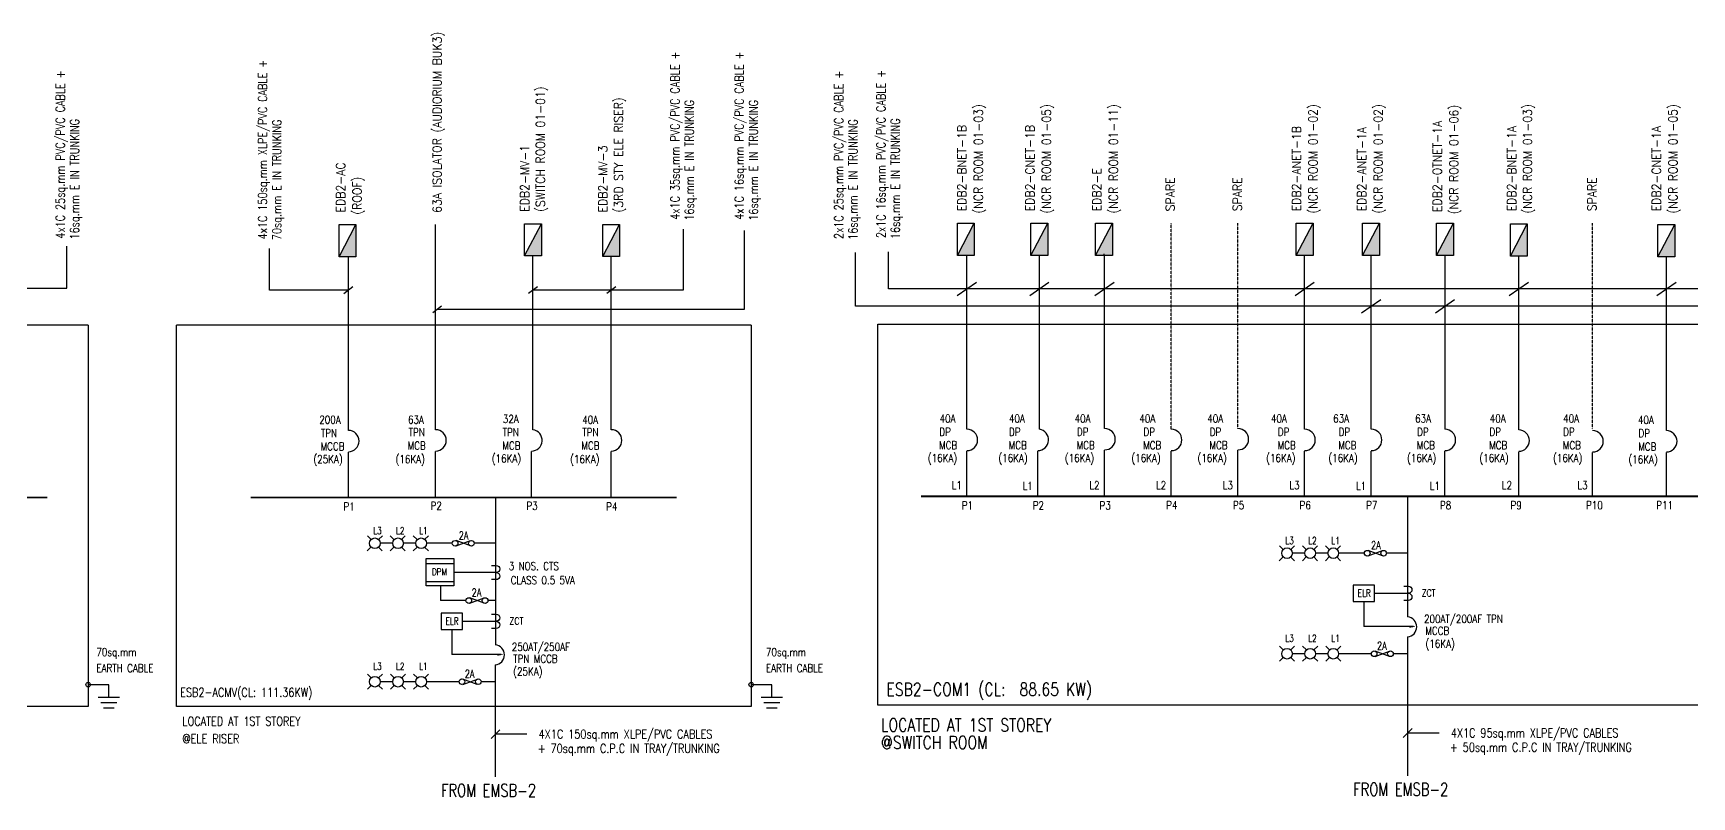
# Model space of a CAD drawing. Header units: millimetres. Extents: x 342787 to 562436, y 253179 to 528288.
# Drawn here: x 407946 to 454587, y 374736 to 396211 of the extents above; entities that cross this region are included whole.
import ezdxf
from ezdxf.enums import TextEntityAlignment as Align

# ---------------------------------------------------------------- set-up
doc = ezdxf.new("R2010")
doc.units = ezdxf.units.MM
doc.header["$LTSCALE"] = 0.01
doc.linetypes.add('DASHED', pattern=[19.05, 12.7, -6.35])
for name, color, linetype in [('E-_ELEC----_E-', 3, 'Continuous'), ('E-_ELECSYBL_R-_N_ES9', 7, 'Continuous'), ('ME-SLD', 7, 'Continuous')]:
    doc.layers.add(name, color=color, linetype=linetype)
doc.styles.add('100', font='romans.shx', dxfattribs={"width": 0.8, "height": 250})
doc.styles.add('A2', font='SIMPLEX.shx', dxfattribs={"width": 0.95, "height": 190})
doc.styles.add('PwNote', font='Romans.shx', dxfattribs={"width": 0.75, "bigfont": 'Special.shx'})
doc.styles.add('ROMANS', font='romans', dxfattribs={"width": 0.75})
doc.linetypes.add('communication_line', pattern='A,0.25,-0.2,0.25,-0.2,0.25,-0.2,0.25,-0.2,["C",Standard,S=0.1,R=0,X=-0.1,Y=-0.05],-0.075', length=1.875)

# ---------------------------------------------------------------- blocks, each defined once
blk = doc.blocks.new('DB')
at = {"layer": 'E-_ELEC----_E-'}
blk.add_hatch(color=0, dxfattribs=at).paths.add_polyline_path([(0, 0), (400, 0), (400, 209)])
at = {"layer": 'E-_ELEC----_E-', "color": 0, "linetype": 'Continuous'}
for p, q in [((400, 209), (0, 209)), ((0, 209), (0, 0)), ((400, 0), (400, 209)), ((0, 0), (400, 0))]:
    blk.add_line(p, q, dxfattribs=at)
at = {"layer": 'E-_ELEC----_E-', "color": 0}
blk.add_line((400, 209), (0, 0), dxfattribs=at)
blk = doc.blocks.new('ELEC0333')
at = {"layer": 'E-_ELECSYBL_R-_N_ES9'}
blk.add_lwpolyline([(-1.3, 2), (0, 2, -1), (0, 0, -1), (0, -2), (-1.3, -2)], format="xyb", dxfattribs=at)
blk = doc.blocks.new('ELEC0302')
at = {"color": 0}
blk.add_arc((20, 0), 300, 275.7392, 84.2608, dxfattribs=at)

msp = doc.modelspace()

# ---------------------------------------------------------------- linework, layer by layer
at = {"linetype": 'DASHED', "ltscale": 10}
for p, q in [((439947, 385073), (439947, 390866)), ((441825, 385093), (441825, 390866)), ((451796, 385093), (451796, 390866))]:
    msp.add_line(p, q, dxfattribs=at)
at = {"color": 7}
for p, q in [((419263, 385061), (419263, 390834)), ((416811, 385041), (416811, 389926)), ((422001, 385061), (422001, 389946)), ((424200, 385061), (424199, 389928)), ((434202, 385073), (434202, 389958)), ((436240, 385073), (436240, 389958)), ((438066, 389991, 11626), (438066, 390005, 11626)), ((416685, 388892), (416937, 389084)), ((421875, 388896), (422127, 389089)), ((424073, 388897), (424326, 389089)), ((433931, 388837), (434472, 389212)), ((435969, 388837), (436510, 389212)), ((437803, 388838), (438344, 389213)), ((443429, 388837), (443970, 389212)), ((449452, 388837), (449993, 389212)), ((453602, 388837), (454144, 389212)), ((419180, 388354), (419432, 388546)), ((445302, 388346), (445843, 388722)), ((447377, 388346), (447918, 388722)), ((416811, 383135), (416811, 384429)), ((419263, 383155), (419263, 384449)), ((421958, 383155), (421958, 384449)), ((424200, 383155), (424200, 384449)), ((434202, 383168), (434202, 384461)), ((436196, 383168), (436196, 384461)), ((438074, 383187), (438074, 384481)), ((439947, 383168), (439947, 384461)), ((441825, 383187), (441825, 384481)), ((443698, 383168), (443698, 384461)), ((445571, 383168), (445571, 384461)), ((447646, 383168), (447646, 384461)), ((449721, 383187), (449721, 384442)), ((451796, 383187), (451796, 384422)), ((453871, 383187), (453871, 384422)), ((420942, 383155), (420942, 379013, 0)), ((446592, 383187), (446592, 379800, 0)), ((417449, 381972, 0), (417343, 382079, 0)), ((417661, 381972, 0), (417767, 382079, 0)), ((418092, 381972, 0), (417986, 382079, 0)), ((418304, 381972, 0), (418410, 382079, 0)), ((418742, 381972, 0), (418636, 382079, 0)), ((418954, 381972, 0), (419060, 382079, 0)), ((417442, 381760, 0), (417335, 381654, 0)), ((417654, 381760, 0), (417760, 381654, 0)), ((418052, 381866, 0), (417707, 381866, 0)), ((418092, 381760, 0), (417985, 381654, 0)), ((418304, 381760, 0), (418410, 381654, 0)), ((418700, 381866, 0), (418355, 381866, 0)), ((418742, 381760, 0), (418635, 381654, 0)), ((418954, 381760, 0), (419060, 381654, 0)), ((419728, 381866, 0), (419005, 381866, 0)), ((419837, 381792, 0), (420242, 381941, 0)), ((420241, 381792, 0), (419838, 381940, 0)), ((420942, 381866, 0), (420348, 381866, 0)), ((443099, 381693, 0), (442993, 381799, 0)), ((443311, 381693, 0), (443417, 381799, 0)), ((443702, 381587, 0), (443357, 381587, 0)), ((443742, 381693, 0), (443636, 381799, 0)), ((443955, 381693, 0), (444061, 381799, 0)), ((444350, 381587, 0), (444005, 381587, 0)), ((444392, 381693, 0), (444286, 381799, 0)), ((444605, 381693, 0), (444711, 381799, 0)), ((445378, 381587, 0), (444655, 381587, 0)), ((445487, 381513, 0), (445893, 381662, 0)), ((445891, 381513, 0), (445489, 381661, 0)), ((446592, 381587, 0), (445999, 381587, 0)), ((443092, 381481, 0), (442986, 381375, 0)), ((443304, 381481, 0), (443410, 381375, 0)), ((443742, 381481, 0), (443636, 381375, 0)), ((443954, 381481, 0), (444060, 381375, 0)), ((444392, 381481, 0), (444286, 381375, 0)), ((444604, 381481, 0), (444710, 381375, 0)), ((445367, 380228, 0), (445367, 379522, 0)), ((445669, 380459, 0), (446617, 380459, 0)), ((420018, 379672, 0), (420967, 379672, 0)), ((419717, 379440, 0), (419717, 378735, 0)), ((446759, 379522, 0), (445367, 379522, 0)), ((421108, 378735, 0), (419717, 378735, 0)), ((443099, 378866, 0), (442993, 378972, 0)), ((443311, 378866, 0), (443417, 378972, 0)), ((443705, 378760, 0), (443355, 378760, 0)), ((443749, 378866, 0), (443643, 378972, 0)), ((443961, 378866, 0), (444067, 378972, 0)), ((444355, 378760, 0), (444005, 378760, 0)), ((444399, 378866, 0), (444293, 378972, 0)), ((444611, 378866, 0), (444717, 378972, 0)), ((445575, 378760, 0), (444655, 378760, 0)), ((445681, 378685, 0), (446087, 378834, 0)), ((446085, 378686, 0), (445682, 378834, 0)), ((446602, 378760, 0), (446192, 378760, 0)), ((443099, 378654, 0), (442993, 378548, 0)), ((443311, 378654, 0), (443417, 378548, 0)), ((443749, 378654, 0), (443643, 378548, 0)), ((443961, 378654, 0), (444067, 378548, 0)), ((444399, 378654, 0), (444293, 378548, 0)), ((444611, 378654, 0), (444717, 378548, 0)), ((410074, 377889), (409493, 377889)), ((410074, 377539), (410074, 377889)), ((417449, 378079, 0), (417343, 378185, 0)), ((417449, 377867, 0), (417343, 377761, 0)), ((417661, 378079, 0), (417767, 378185, 0)), ((417661, 377867, 0), (417767, 377761, 0)), ((418055, 377973, 0), (417705, 377973, 0)), ((418099, 378079, 0), (417993, 378185, 0)), ((418099, 377867, 0), (417993, 377761, 0)), ((418311, 378079, 0), (418417, 378185, 0)), ((418311, 377867, 0), (418417, 377761, 0)), ((418705, 377973, 0), (418355, 377973, 0)), ((418749, 378079, 0), (418643, 378185, 0)), ((418749, 377867, 0), (418643, 377761, 0)), ((418961, 378079, 0), (419067, 378185, 0)), ((418961, 377867, 0), (419067, 377761, 0)), ((419924, 377973, 0), (419005, 377973, 0)), ((420030, 377898, 0), (420436, 378047, 0)), ((420435, 377899, 0), (420032, 378047, 0)), ((420952, 377973, 0), (420542, 377973, 0)), ((428719, 377889), (428138, 377889)), ((428719, 377539), (428719, 377889)), ((409774, 377539), (410374, 377539)), ((409849, 377389), (410299, 377389)), ((428419, 377539), (429019, 377539)), ((428494, 377389), (428944, 377389)), ((409924, 377239), (410224, 377239)), ((428569, 377239), (428869, 377239)), ((420821, 376372, -23253), (421071, 376622, -23253)), ((421828, 376497, -11626), (420946, 376497, -11626)), ((446471, 376404, -23253), (446722, 376655, -23253)), ((447479, 376530, -11626), (446597, 376530, -11626))]:
    msp.add_line(p, q, dxfattribs=at)
at = {"color": 7, "ltscale": 2500}
for p, q in [((438074, 385093), (438073, 389960)), ((443699, 385073), (443699, 389958)), ((445572, 385073), (445572, 389959)), ((447647, 385073), (447647, 389958)), ((449723, 385054), (449723, 389939)), ((453873, 385034), (453873, 389919))]:
    msp.add_line(p, q, dxfattribs=at)
at = {"color": 7, "ltscale": 1.5}
for p, q in [((409493, 388000), (385818, 388000)), ((409493, 388000), (409493, 377279)), ((411978, 377279), (411978, 388000)), ((428138, 388000), (411978, 388000)), ((428138, 388000), (428138, 377279)), ((409493, 377279), (385818, 377279)), ((428138, 377279), (411978, 377279))]:
    msp.add_line(p, q, dxfattribs=at)
for p, q in [((418993, 381301, 0), (419777, 381301, 0)), ((418993, 380795, 0), (419777, 380795, 0)), ((419397, 380671, 0), (419397, 380255, 0)), ((420965, 381044, 0), (419777, 381044, 0)), ((420116, 380255, 0), (419397, 380255, 0)), ((420222, 380180, 0), (420627, 380329, 0)), ((420626, 380181, 0), (420223, 380329, 0)), ((420942, 380255, 0), (420733, 380255, 0))]:
    msp.add_line(p, q)
at = {"color": 7, "ltscale": 2500}
for points in [[(419306, 388450), (427947, 388450), (427947, 390661)], [(422001, 388991), (426236, 388992), (426236, 390701)]]:
    msp.add_lwpolyline(points, dxfattribs=at)
at = {"color": 7}
for points in [[(390599, 389042), (408896, 389042), (408896, 390218)], [(416811, 388988), (414592, 388988), (414592, 390160)], [(455948, 388534), (431072, 388534), (431072, 390043)], [(460099, 389024), (431998, 389024), (431998, 390066)]]:
    msp.add_lwpolyline(points, dxfattribs=at)
msp.add_lwpolyline([(431699, 388032), (468304, 388032), (468304, 377311), (431699, 377311)], close=True, dxfattribs=at)
at = {"color": 7, "const_width": 50}
for points in [[(387532, 383155), (408348, 383155)], [(414063, 383155), (426044, 383155)], [(432913, 383187), (467642, 383187)]]:
    msp.add_lwpolyline(points, dxfattribs=at)
at = {"elevation": 0}
msp.add_lwpolyline([(418993, 381442), (419777, 381442), (419777, 380671), (418993, 380671)], close=True, dxfattribs=at)
at = {"color": 7, "elevation": 0}
for points in [[(445667, 380228), (445667, 380691), (445067, 380691), (445067, 380228)], [(420017, 379440), (420017, 379904), (419417, 379904), (419417, 379440)]]:
    msp.add_lwpolyline(points, close=True, dxfattribs=at)
at = {"color": 7, "elevation": -11626}
for points in [[(446597, 375327), (446597, 379232)], [(420946, 375295), (420946, 378445)]]:
    msp.add_lwpolyline(points, dxfattribs=at)
at = {"color": 7}
for centre, radius in [((417555, 381866, 0), 150), ((418205, 381866, 0), 150), ((418855, 381866, 0), 150), ((419810, 381866, 0), 79.2), ((420269, 381866, 0), 79.2), ((443205, 381587, 0), 150), ((443855, 381587, 0), 150), ((444505, 381587, 0), 150), ((445460, 381587, 0), 79.2), ((445920, 381587, 0), 79.2), ((443205, 378760, 0), 150), ((443855, 378760, 0), 150), ((444505, 378760, 0), 150), ((445654, 378760, 0), 79.2), ((446113, 378760, 0), 79.2), ((409493, 377889), 63.8), ((417555, 377973, 0), 150), ((418205, 377973, 0), 150), ((418855, 377973, 0), 150), ((420004, 377973, 0), 79.2), ((420463, 377973, 0), 79.2), ((428138, 377889), 63.8)]:
    msp.add_circle(centre, radius, dxfattribs=at)
for centre in [(420195, 380255, 0), (420654, 380255, 0)]:
    msp.add_circle(centre, 79.2)
for centre, radius, start, end in [((416811, 384741), 300, 270, 90), ((419263, 384761), 300, 270, 90), ((421956, 384762), 302, 270.3189, 81.4373), ((424200, 384761), 300, 270, 90), ((434202, 384773), 300, 270, 90), ((436195, 384775), 302, 270.3189, 81.4373), ((438074, 384793), 300, 270, 90), ((439947, 384773), 300, 270, 90), ((441825, 384793), 300, 270, 90), ((443698, 384773), 300, 270, 90), ((445571, 384773), 300, 270, 90), ((447646, 384773), 300, 270, 90), ((449721, 384754), 300, 270, 90), ((451796, 384734), 300, 270, 90), ((453871, 384734), 300, 270, 90)]:
    msp.add_arc(centre, radius, start, end, dxfattribs=at)
for points in [[(446646, 379553, 0), (446646, 379491, 0), (446831, 379522, 0)], [(420996, 378766, 0), (420996, 378704, 0), (421181, 378735, 0)]]:
    msp.add_solid(points, dxfattribs=at)

# ---------------------------------------------------------------- block references
at = {"color": 7, "linetype": 'Continuous', "lineweight": 0, "xscale": -2.267999999807214, "yscale": 2.2680000000164, "zscale": -2.267999999807214, "rotation": 90}
for p in [(422237, 390853), (434411, 390866), (436476, 390866), (438293, 390867), (443936, 390866), (445800, 390866), (447884, 390866), (417020, 390833), (424435, 390834), (449959, 390846), (454109, 390827)]:
    msp.add_blockref('DB', p, dxfattribs=at)
at = {"xscale": 100, "yscale": 100, "zscale": 100}
msp.add_blockref('ELEC0333', (420965, 381044, 0), dxfattribs=at)
at = {"color": 7, "xscale": 100, "yscale": 100, "zscale": 100}
for p in [(446617, 380459, 0), (420967, 379672, 0)]:
    msp.add_blockref('ELEC0333', p, dxfattribs=at)
at = {"color": 7, "linetype": 'communication_line', "xscale": 0.9525000000008744, "yscale": 0.9525000000008744, "zscale": 0.9525000000008744}
for p in [(446545, 379516, 0), (420894, 378728, 0)]:
    msp.add_blockref('ELEC0302', p, dxfattribs=at)

# ---------------------------------------------------------------- texts
for s, height, rotation, style, width, p in [('63A ISOLATOR (AUDIORIUM BUK3)', 250, 90, 'A2', 0.9, (419430, 391158)), ('4x1C 35sq.mm PVC/PVC CABLE +', 250, 90, 'PwNote', 0.8, (426119, 390963, 11626)), ('4x1C 16sq.mm PVC/PVC CABLE +', 250, 90, 'PwNote', 0.8, (427923, 390963, 11626)), ('4x1C 25sq.mm PVC/PVC CABLE +', 250, 90, 'PwNote', 0.8, (408833, 390433, 11626)), ('4x1C 150sq.mm XLPE/PVC CABLE +', 250, 90, 'PwNote', 0.8, (414521, 390413, 11626)), ('(SWITCH ROOM 01-01)', 250, 90, 'A2', 0.9, (422333, 391185)), ('(3RD STY ELE RISER)', 250, 90, 'A2', 0.9, (424531, 391167)), ('16sq.mm E IN TRUNKING', 250, 90, 'PwNote', 0.8, (426522, 390938, 11626)), ('16sq.mm E IN TRUNKING', 250, 90, 'PwNote', 0.8, (428326, 390938, 11626)), ('16sq.mm E IN TRUNKING', 250, 90, 'PwNote', 0.8, (409236, 390407, 11626)), ('70sq.mm E IN TRUNKING', 250, 90, 'PwNote', 0.8, (414924, 390388, 11626)), ('EDB2-MV-1', 250, 90, 'A2', 0.9, (421893, 391188)), ('EDB2-MV-3', 250, 90, 'A2', 0.9, (424091, 391169)), ('EDB2-AC', 250, 90, 'A2', 0.9, (416716, 391168)), ('(ROOF)', 250, 90, 'A2', 0.9, (417180, 391106)), ('200A', 225, 360, '100', 0.8, (415992, 385229)), ('63A', 225, 360, '100', 0.8, (418486, 385229)), ('32A', 225, 360, '100', 0.8, (421154, 385249)), ('40A', 225, 360, '100', 0.8, (423384, 385229)), ('TPN', 225, 360, '100', 0.8, (416037, 384854)), ('TPN', 225, 360, '100', 0.8, (418503, 384874)), ('TPN', 225, 360, '100', 0.8, (421147, 384874)), ('TPN', 225, 360, '100', 0.8, (423386, 384874)), ('(25KA)', 225, 360, '100', 0.8, (415825, 384119)), ('MCCB', 225, 360, '100', 0.8, (416028, 384479)), ('(16KA)', 225, 360, '100', 0.8, (418137, 384119)), ('MCB', 225, 360, '100', 0.8, (418476, 384499)), ('(16KA)', 225, 360, '100', 0.8, (420842, 384138)), ('MCB', 225, 360, '100', 0.8, (421139, 384499)), ('(16KA)', 225, 360, '100', 0.8, (423046, 384119)), ('MCB', 225, 360, '100', 0.8, (423360, 384499)), ('P1', 225, 360, '100', 0.8, (416670, 382787)), ('P2', 225, 360, '100', 0.8, (419121, 382811)), ('P3', 225, 360, '100', 0.8, (421816, 382807)), ('P4', 225, 360, '100', 0.8, (424059, 382784)), ('70sq.mm', 225, 360, '100', 0.8, (409724, 378695)), ('250AT/250AF ', 225, 360, '100', 0.8, (421406, 378841)), ('TPN MCCB', 225, 360, '100', 0.8, (421444, 378507)), ('70sq.mm', 225, 360, '100', 0.8, (428552, 378695)), ('EARTH CABLE', 225, 360, '100', 0.8, (409724, 378242)), ('(25KA)', 225, 360, '100', 0.8, (421444, 378150)), ('EARTH CABLE', 225, 360, '100', 0.8, (428552, 378242)), ('4X1C 150sq.mm XLPE/PVC CABLES', 250, 360, 'PwNote', 0.8, (422160, 376375, -11626)), ('+ 70sq.mm C.P.C IN TRAY/TRUNKING', 250, 360, 'PwNote', 0.8, (422134, 375972, -11626))]:
    msp.add_text(s, height=height, rotation=rotation, dxfattribs=dict(style=style, width=width)).set_placement(p)
at = {"color": 7}
for s, height, rotation, style, width, p in [('2x1C 25sq.mm PVC/PVC CABLE +', 250, 90, 'PwNote', 0.8, (430723, 390423, 11626)), ('2x1C 16sq.mm PVC/PVC CABLE +', 250, 90, 'PwNote', 0.8, (431911, 390446, 11626)), ('(NCR ROOM 01-03)', 250, 90, 'A2', 0.9, (434650, 391138)), ('(NCR ROOM 01-05)', 250, 90, 'A2', 0.9, (436564, 391138)), ('(NCR ROOM 01-11)', 250, 90, 'A2', 0.9, (438446, 391138)), ('(NCR ROOM 01-02)', 250, 90, 'A2', 0.9, (444059, 391138)), ('(NCR ROOM 01-02)', 250, 90, 'A2', 0.9, (445893, 391138)), ('(NCR ROOM 01-06)', 250, 90, 'A2', 0.9, (448019, 391118)), ('(NCR ROOM 01-03)', 250, 90, 'A2', 0.9, (450090, 391138)), ('(NCR ROOM 01-05)', 250, 90, 'A2', 0.9, (454181, 391138)), ('16sq.mm E IN TRUNKING', 250, 90, 'PwNote', 0.8, (431125, 390397, 11626)), ('16sq.mm E IN TRUNKING', 250, 90, 'PwNote', 0.8, (432314, 390420, 11626)), ('EDB2-OTNET-1A', 250, 90, 'A2', 0.9, (447555, 391181)), ('EDB2-BNET-1B', 250, 90, 'A2', 0.9, (434186, 391200)), ('EDB2-CNET-1B', 250, 90, 'A2', 0.9, (436100, 391200)), ('EDB2-ANET-1B', 250, 90, 'A2', 0.9, (443595, 391200)), ('EDB2-ANET-1A', 250, 90, 'A2', 0.9, (445429, 391200)), ('EDB2-BNET-1A', 250, 90, 'A2', 0.9, (449645, 391200)), ('EDB2-CNET-1A', 250, 90, 'A2', 0.9, (453717, 391200)), ('EDB2-E', 250, 90, 'A2', 0.9, (437982, 391200)), ('SPARE', 250, 90, 'A2', 0.9, (440044, 391200)), ('SPARE', 250, 90, 'A2', 0.9, (441932, 391201)), ('SPARE', 250, 90, 'A2', 0.9, (451903, 391201)), ('40A', 225, 360, '100', 0.8, (433434, 385261)), ('40A', 225, 360, '100', 0.8, (435385, 385261)), ('40A', 225, 360, '100', 0.8, (437230, 385261)), ('40A', 225, 360, '100', 0.8, (439053, 385261)), ('40A', 225, 360, '100', 0.8, (440962, 385261)), ('40A', 225, 360, '100', 0.8, (442754, 385261)), ('63A', 225, 360, '100', 0.8, (444501, 385261)), ('63A', 225, 360, '100', 0.8, (446806, 385261)), ('40A', 225, 360, '100', 0.8, (448905, 385261)), ('40A', 225, 360, '100', 0.8, (450968, 385261)), ('40A', 225, 360, '100', 0.8, (453072, 385222)), ('DP', 225, 360, '100', 0.8, (433427, 384886)), ('DP', 225, 360, '100', 0.8, (435386, 384886)), ('DP', 225, 360, '100', 0.8, (437296, 384886)), ('DP', 225, 360, '100', 0.8, (439169, 384886)), ('DP', 225, 360, '100', 0.8, (441032, 384886)), ('DP', 225, 360, '100', 0.8, (442947, 384886)), ('DP', 225, 360, '100', 0.8, (444655, 384886)), ('DP', 225, 360, '100', 0.8, (446863, 384886)), ('DP', 225, 360, '100', 0.8, (448898, 384886)), ('DP', 225, 360, '100', 0.8, (450969, 384886)), ('DP', 225, 360, '100', 0.8, (453089, 384847)), ('(16KA)', 225, 360, '100', 0.8, (433104, 384151)), ('MCB', 225, 360, '100', 0.8, (433419, 384511)), ('(16KA)', 225, 360, '100', 0.8, (435087, 384151)), ('MCB', 225, 360, '100', 0.8, (435377, 384511)), ('(16KA)', 225, 360, '100', 0.8, (436957, 384151)), ('MCB', 225, 360, '100', 0.8, (437288, 384511)), ('(16KA)', 225, 360, '100', 0.8, (438828, 384151)), ('MCB', 225, 360, '100', 0.8, (439160, 384511)), ('(16KA)', 225, 360, '100', 0.8, (440687, 384151)), ('MCB', 225, 360, '100', 0.8, (441023, 384511)), ('(16KA)', 225, 360, '100', 0.8, (442618, 384151)), ('MCB', 225, 360, '100', 0.8, (442939, 384511)), ('(16KA)', 225, 360, '100', 0.8, (444367, 384151)), ('MCB', 225, 360, '100', 0.8, (444646, 384511)), ('(16KA)', 225, 360, '100', 0.8, (446578, 384151)), ('MCB', 225, 360, '100', 0.8, (446854, 384511)), ('(16KA)', 225, 360, '100', 0.8, (448613, 384151)), ('MCB', 225, 360, '100', 0.8, (448889, 384511)), ('(16KA)', 225, 360, '100', 0.8, (450684, 384151)), ('MCB', 225, 360, '100', 0.8, (450960, 384511)), ('(16KA)', 225, 360, '100', 0.8, (452804, 384112)), ('MCB', 225, 360, '100', 0.8, (453080, 384472)), ('L1', 225, 360, '100', 0.8, (433774, 383385)), ('L1', 225, 360, '100', 0.8, (435769, 383365)), ('L2', 225, 360, '100', 0.8, (437646, 383385)), ('L2', 225, 360, '100', 0.8, (439519, 383385)), ('L3', 225, 360, '100', 0.8, (441397, 383385)), ('L3', 225, 360, '100', 0.8, (443270, 383385)), ('L1', 225, 360, '100', 0.8, (445143, 383365)), ('L1', 225, 360, '100', 0.8, (447218, 383365)), ('L2', 225, 360, '100', 0.8, (449246, 383385)), ('L3', 225, 360, '100', 0.8, (451371, 383385)), ('P1', 225, 360, '100', 0.8, (434060, 382820)), ('P2', 225, 360, '100', 0.8, (436055, 382820)), ('P3', 225, 360, '100', 0.8, (437932, 382816)), ('P4', 225, 360, '100', 0.8, (439805, 382824)), ('P5', 225, 360, '100', 0.8, (441683, 382824)), ('P6', 225, 360, '100', 0.8, (443556, 382824)), ('P7', 225, 360, '100', 0.8, (445429, 382824)), ('P8', 225, 360, '100', 0.8, (447504, 382824)), ('P9', 225, 360, '100', 0.8, (449488, 382824)), ('P10', 225, 360, '100', 0.8, (451612, 382824)), ('P11', 225, 360, '100', 0.8, (453587, 382824)), ('200AT/200AF TPN', 225, 360, '100', 0.8, (447057, 379628)), ('MCCB', 225, 360, '100', 0.8, (447094, 379294)), ('(16KA)', 225, 360, '100', 0.8, (447098, 378930)), ('4X1C 95sq.mm XLPE/PVC CABLES', 250, 360, 'PwNote', 0.8, (447810, 376408, -11626)), ('+ 50sq.mm C.P.C IN TRAY/TRUNKING', 250, 360, 'PwNote', 0.8, (447784, 376005, -11626))]:
    msp.add_text(s, height=height, rotation=rotation, dxfattribs=dict(at, style=style, width=width)).set_placement(p)
for s, height, style, width, p in [('L3', 200, 'ROMANS', 0.75, (417507, 382122, 0)), ('L2', 200, 'ROMANS', 0.75, (418149, 382122, 0)), ('L1', 200, 'ROMANS', 0.75, (418799, 382122, 0)), ('DPM', 186.6, '100', 0.8, (419159, 380973, 0)), ('L3', 200, 'ROMANS', 0.75, (417507, 378308, 0)), ('L2', 200, 'ROMANS', 0.75, (418149, 378308, 0)), ('L1', 200, 'ROMANS', 0.75, (418799, 378308, 0)), ('ESB2-ACMV(CL: 111.36KW)', 250, 'PwNote', 0.8, (412079, 377549)), ('LOCATED AT 1ST STOREY', 250, 'PwNote', 0.8, (412141, 376737)), ('@ELE RISER', 250, 'PwNote', 0.8, (412141, 376247)), ('FROM EMSB-2', 360, 'PwNote', 0.75, (419415, 374736, -11626))]:
    msp.add_text(s, height=height, dxfattribs=dict(style=style, width=width)).set_placement(p)
at = {"style": 'ROMANS', "width": 0.75}
for s, height, p in [('2A', 225, (420052, 381977, 0)), ('2A', 225, (420412, 380366, 0)), ('ELR', 200, (419726, 379577, 0)), ('2A', 225, (420221, 378084, 0))]:
    msp.add_text(s, height=height, dxfattribs=at).set_placement(p, align=Align.CENTER)
at = {"color": 7, "width": 0.75}
for s, height, style, p in [('L3', 200, 'ROMANS', (443157, 381843, 0)), ('L2', 200, 'ROMANS', (443799, 381843, 0)), ('L1', 200, 'ROMANS', (444449, 381843, 0)), ('L3', 200, 'ROMANS', (443157, 379096, 0)), ('L2', 200, 'ROMANS', (443799, 379096, 0)), ('L1', 200, 'ROMANS', (444449, 379096, 0)), ('FROM EMSB-2', 360, 'PwNote', (445066, 374769, -11626))]:
    msp.add_text(s, height=height, dxfattribs=dict(at, style=style)).set_placement(p)
at = {"color": 7, "style": 'ROMANS', "width": 0.75}
for s, height, p in [('2A', 225, (445702, 381698, 0)), ('ELR', 200, (445376, 380364, 0)), ('2A', 225, (445871, 378871, 0))]:
    msp.add_text(s, height=height, dxfattribs=at).set_placement(p, align=Align.CENTER)
at = {"color": 7, "style": 'ROMANS', "width": 0.8}
msp.add_text('ZCT', height=200, dxfattribs=at).set_placement((447185, 380469, 0), align=Align.MIDDLE)
at = {"style": 'ROMANS', "width": 0.8}
msp.add_text('ZCT', height=200, dxfattribs=at).set_placement((421535, 379682, 0), align=Align.MIDDLE)
at = {"color": 7, "ltscale": 1.5, "style": 'PwNote', "width": 0.8}
for s, p in [('ESB2-COM1 (CL:  88.65 KW)', (431941, 377581)), ('LOCATED AT 1ST STOREY', (431786, 376577)), ('@SWITCH ROOM', (431786, 376086))]:
    msp.add_text(s, height=360, dxfattribs=at).set_placement(p)
at = {"layer": 'ME-SLD', "color": 7, "style": 'ROMANS', "width": 0.8}
for s, p in [('3 NOS. CTS', (421318, 381225)), ('CLASS 0.5 5VA', (421375, 380828))]:
    msp.add_text(s, height=225, dxfattribs=at).set_placement(p, align=Align.MIDDLE_LEFT)

doc.saveas('drawing.dxf')
